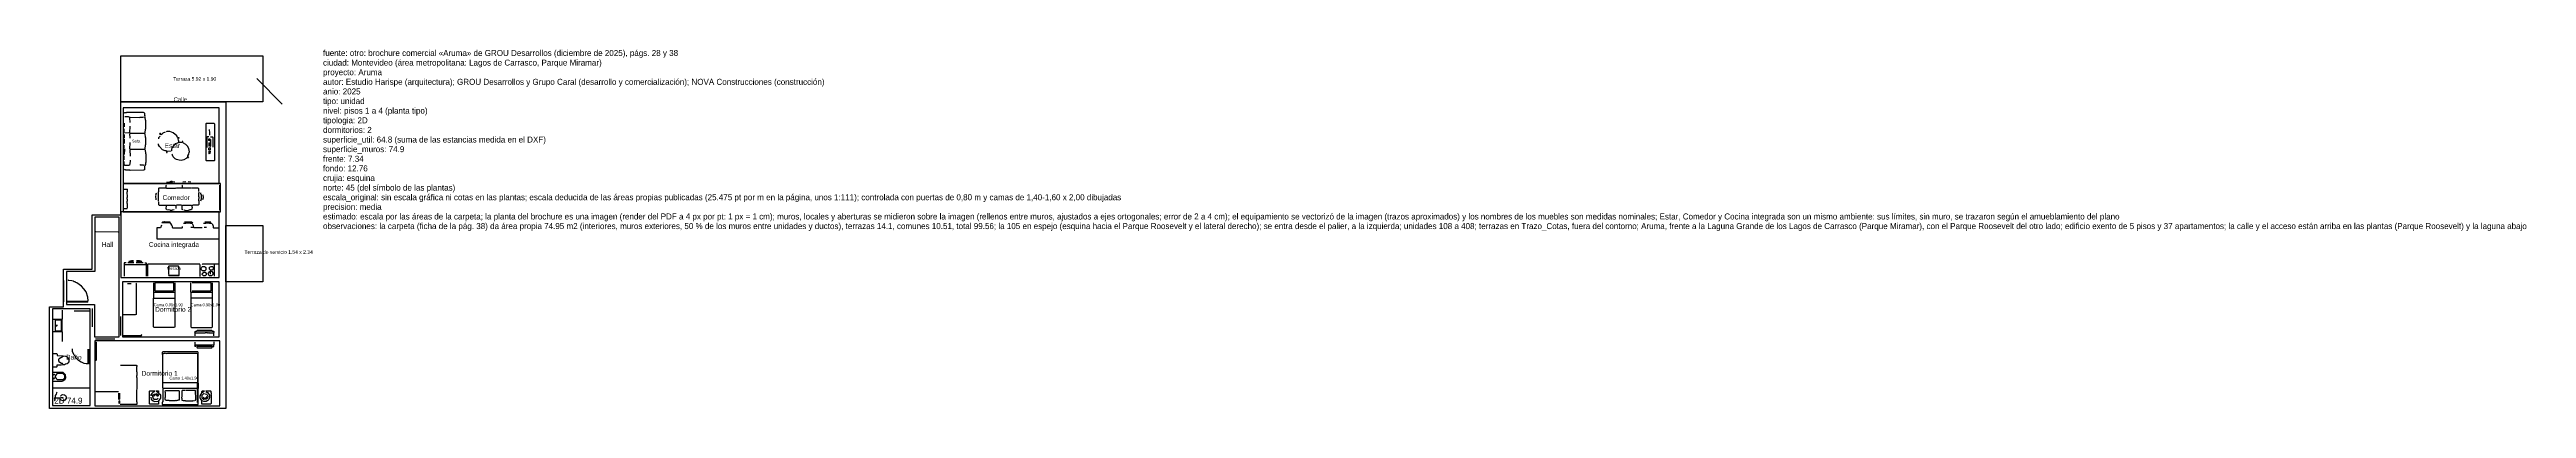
# Model space of a CAD drawing. Header units: metres. Extents: x 0 to 103, y 0 to 15.
import ezdxf

# ---------------------------------------------------------------- set-up
doc = ezdxf.new("R2010")
doc.units = ezdxf.units.M
for name, color, linetype in [('Trazo_Cotas', 9, 'Continuous'), ('Trazo_Datos', 7, 'Continuous'), ('Trazo_Entrada', 1, 'Continuous'), ('Trazo_Equipamiento', 8, 'Continuous'), ('Trazo_Estancias', 3, 'Continuous'), ('Trazo_Fachada', 30, 'Continuous'), ('Trazo_Norte', 1, 'Continuous'), ('Trazo_Puertas', 1, 'Continuous'), ('Trazo_Unidad', 7, 'Continuous'), ('Trazo_Ventanas', 5, 'Continuous')]:
    doc.layers.add(name, color=color, linetype=linetype)

msp = doc.modelspace()

# ---------------------------------------------------------------- linework, layer by layer
at = {"layer": 'Trazo_Cotas'}
for points in [[(2.96, 14.66), (8.88, 14.66), (8.88, 12.76), (2.96, 12.76)], [(7.34, 7.61), (8.88, 7.61), (8.88, 5.26), (7.34, 5.26)]]:
    msp.add_lwpolyline(points, close=True, dxfattribs=at)
at = {"layer": 'Trazo_Entrada'}
msp.add_line((0.58, 5.32), (0.58, 4.43), dxfattribs=at)
at = {"layer": 'Trazo_Equipamiento', "color": 9}
for p, q in [((3.1, 11.86), (3.1, 11.71)), ((3.11, 11.4), (3.11, 11.24)), ((3.36, 11.9), (3.34, 12.09)), ((3.34, 11.46), (3.36, 11.74)), ((3.36, 11.24), (3.34, 11.44)), ((3.35, 11.45), (3.97, 11.45)), ((3.1, 11.2), (3.1, 11.02)), ((3.1, 10.34), (3.1, 10.51)), ((3.11, 10.82), (3.11, 10.95)), ((3.12, 10.8), (3.11, 10.56)), ((3.34, 10.78), (3.36, 11.06)), ((3.34, 10.76), (3.36, 10.49)), ((3.36, 10.32), (3.34, 10.14)), ((3.97, 10.77), (3.35, 10.77)), ((4.87, 9.41), (5.01, 9.42)), ((5.22, 9.41), (5.12, 9.42)), ((5.67, 9.42), (5.54, 9.41)), ((5.88, 9.41), (5.77, 9.42)), ((7.08, 8.25), (7.08, 9.29)), ((4.41, 8.84), (4.42, 8.67)), ((5.26, 8.43), (5.26, 8.31)), ((3.4, 5.18), (3.24, 5.18)), ((4.33, 5.23), (4.33, 4.84)), ((5.22, 5.22), (5.22, 4.84)), ((5.88, 4.84), (5.88, 5.23)), ((6.78, 4.84), (6.78, 5.23)), ((0.75, 4.46), (1.6, 4.46)), ((4.33, 4.82), (4.33, 4.6)), ((4.34, 4.83), (5.21, 4.83)), ((4.34, 4.59), (5.21, 4.59)), ((5.22, 4.82), (5.22, 4.6)), ((5.88, 4.82), (5.88, 4.6)), ((5.89, 4.83), (6.77, 4.83)), ((6.77, 4.59), (5.89, 4.59)), ((6.78, 4.6), (6.78, 4.82)), ((6.83, 3.02), (6.83, 3.14)), ((1.95, 2.02), (1.95, 2.76)), ((4.71, 1.07), (4.71, 2.24)), ((6.07, 2.64), (6.82, 2.64)), ((6.75, 2.57), (6.14, 2.57)), ((4.71, 0.84), (4.71, 1.05)), ((1.92, 0.7), (2.87, 0.7)), ((6.14, 0.83), (4.72, 0.83)), ((6.15, 0.25), (6.15, 0.82))]:
    msp.add_line(p, q, dxfattribs=at)
at = {"layer": 'Trazo_Equipamiento', "color": 8}
for p, q in [((5.98, 7.52), (5.88, 7.52)), ((6.53, 7.52), (6.43, 7.52)), ((6.46, 7.76), (6.71, 7.76)), ((3.11, 5.97), (3.11, 5.5)), ((3.56, 5.98), (3.12, 5.98)), ((3.51, 6.06), (3.26, 6.06)), ((4.01, 5.98), (3.58, 5.98)), ((3.9, 6.06), (3.61, 6.06)), ((4.02, 5.97), (4.02, 5.5)), ((5.39, 5.57), (5.39, 5.89)), ((6.26, 5.99), (6.26, 5.49)), ((6.7, 5.59), (6.7, 5.7)), ((6.86, 5.5), (6.86, 5.99)), ((0.51, 3.7), (0.17, 3.7)), ((0.17, 3.2), (0.51, 3.2)), ((0.52, 4.09), (0.52, 3.71)), ((0.52, 3.19), (0.52, 2.78)), ((1.03, 4.06), (1.66, 4.06)), ((0.4, 2.08), (0.57, 2.17)), ((1.61, 1.86), (1.61, 2.47)), ((0.17, 0.86), (1.66, 0.86))]:
    msp.add_line(p, q, dxfattribs=at)
at = {"layer": 'Trazo_Equipamiento', "color": 9}
for points in [[(3.11, 12.29), (3.13, 12.31), (3.2, 12.31), (3.21, 12.32), (3.5, 12.32), (3.51, 12.33), (3.89, 12.32), (3.92, 12.31), (3.95, 12.28), (3.95, 12.19), (3.96, 12.18), (3.95, 12.14)], [(3.12, 11.46), (3.11, 11.5), (3.11, 11.63)], [(3.34, 12.1), (3.29, 12.13), (3.13, 12.13)], [(3.33, 11.45), (3.29, 11.46), (3.13, 11.45)], [(3.35, 12.1), (3.36, 12.11), (3.75, 12.1), (3.76, 12.11), (3.88, 12.11), (3.94, 12.13)], [(3.98, 11.46), (3.99, 11.62), (4, 11.63), (4, 11.98), (3.99, 11.99), (3.98, 12.11), (3.96, 12.13)], [(3.98, 10.78), (3.99, 10.97), (4, 10.98), (4, 11.27), (3.99, 11.27), (3.98, 11.44)], [(4.64, 11.4), (4.68, 11.42), (4.73, 11.47), (4.83, 11.5)], [(5.33, 11.27), (5.29, 11.34), (5.15, 11.47), (5.01, 11.52), (4.88, 11.52), (4.85, 11.51)], [(6.64, 11.6), (6.65, 11.47), (6.66, 11.46), (6.66, 11.36)], [(3.98, 10.76), (3.99, 10.6), (4, 10.59), (4, 10.23), (3.99, 10.22), (3.99, 10.15), (3.96, 10.1)], [(4.6, 11.33), (4.57, 11.3), (4.54, 11.25), (4.54, 11.22)], [(4.87, 10.7), (4.86, 10.71), (4.81, 10.71), (4.7, 10.76), (4.57, 10.9), (4.54, 10.96), (4.54, 11)], [(4.9, 10.69), (4.91, 10.7), (5.06, 10.71)], [(5.34, 11.06), (5.32, 11.04), (5.23, 11), (5.13, 10.9), (5.07, 10.78), (5.07, 10.72)], [(5.73, 10.44), (5.69, 10.4), (5.59, 10.34), (5.47, 10.31), (5.39, 10.32), (5.28, 10.35), (5.23, 10.38), (5.15, 10.46), (5.11, 10.53), (5.11, 10.55), (5.09, 10.57)], [(5.34, 11.23), (5.35, 11.15), (5.36, 11.14), (5.36, 11.08), (5.35, 11.07)], [(5.51, 11.08), (5.5, 11.06), (5.41, 11.06), (5.4, 11.05), (5.36, 11.06)], [(5.75, 10.46), (5.76, 10.51), (5.8, 10.58), (5.81, 10.66), (5.82, 10.67), (5.79, 10.81), (5.74, 10.91), (5.67, 10.98), (5.57, 11.04), (5.55, 11.06), (5.55, 11.1), (5.52, 11.11)], [(6.63, 11.3), (6.56, 11.3), (6.55, 11.29), (6.55, 10.86)], [(6.65, 11.13), (6.63, 11.15), (6.63, 11.21), (6.64, 11.22)], [(6.64, 11.05), (6.63, 11.04), (6.63, 10.92), (6.64, 10.91)], [(6.66, 10.74), (6.63, 10.76), (6.63, 10.83), (6.65, 10.86)], [(6.65, 10.72), (6.63, 10.69), (6.63, 10.6), (6.64, 10.59)], [(6.66, 10.72), (6.68, 10.7), (6.68, 10.66), (6.67, 10.65), (6.67, 10.61), (6.64, 10.59)], [(6.66, 11.22), (6.67, 11.21), (6.67, 11.15), (6.65, 11.13)], [(6.66, 11.06), (6.68, 11.04), (6.68, 10.96), (6.65, 10.91)], [(6.67, 10.86), (6.69, 10.84), (6.69, 10.76), (6.66, 10.74)], [(6.67, 10.88), (6.71, 10.92), (6.71, 11.18)], [(6.7, 11.3), (6.78, 11.3), (6.79, 11.29), (6.79, 10.87)], [(3.13, 10.11), (3.11, 10.15), (3.11, 10.27)], [(3.95, 10.09), (3.95, 9.93), (3.91, 9.91), (3.35, 9.9), (3.34, 9.91), (3.17, 9.91), (3.16, 9.92), (3.12, 9.92), (3.11, 9.95)], [(3.34, 10.13), (3.3, 10.1), (3.22, 10.1), (3.21, 10.11), (3.17, 10.1), (3.13, 10.11)], [(3.94, 10.1), (3.91, 10.12), (3.79, 10.12), (3.78, 10.13), (3.75, 10.12)], [(4.85, 9.18), (4.85, 9.28), (4.87, 9.29)], [(5.11, 9.43), (5.1, 9.44), (5.04, 9.44), (5.01, 9.42)], [(5.11, 9.42), (5.1, 9.41), (5.02, 9.41), (5.01, 9.42)], [(5.53, 9.29), (5.52, 9.27), (5.52, 9.18)], [(3.1, 9.12), (3.23, 9.12), (3.24, 9.11)], [(3.11, 8.31), (3.12, 8.32), (3.23, 8.32)], [(3.24, 8.33), (3.24, 8.51), (3.23, 8.52), (3.23, 8.62), (3.24, 8.63), (3.24, 8.7), (3.23, 8.71), (3.23, 8.78), (3.24, 8.79), (3.23, 9.01), (3.24, 9.02), (3.24, 9.11)], [(4.42, 8.97), (4.43, 8.94), (4.41, 8.86)], [(4.85, 9.17), (4.84, 9.16), (4.55, 9.16), (4.54, 9.15), (4.54, 9.04), (4.53, 9.01)], [(4.53, 8.62), (4.53, 8.86), (4.54, 8.87), (4.54, 8.96), (4.53, 9.01)], [(4.53, 8.6), (4.54, 8.58), (4.54, 8.48), (4.56, 8.46), (4.82, 8.46), (4.85, 8.45)], [(4.91, 8.25), (4.87, 8.27), (4.85, 8.3), (4.86, 8.44)], [(4.86, 9.17), (4.87, 9.16), (5.24, 9.16), (5.25, 9.17)], [(4.87, 8.45), (4.88, 8.46), (5.22, 8.46), (5.26, 8.44)], [(5.18, 8.26), (5.1, 8.25), (5.09, 8.24), (5.03, 8.24), (5.02, 8.25), (4.94, 8.26)], [(5.51, 9.17), (5.5, 9.16), (5.28, 9.16), (5.27, 9.17)], [(5.51, 8.44), (5.48, 8.46), (5.29, 8.46), (5.27, 8.44)], [(5.91, 9.17), (5.9, 9.16), (5.53, 9.16), (5.52, 9.17)], [(5.52, 8.44), (5.54, 8.46), (5.89, 8.46), (5.92, 8.43)], [(5.56, 8.26), (5.52, 8.28), (5.52, 8.43)], [(5.59, 8.26), (5.67, 8.24), (5.75, 8.24), (5.85, 8.27), (5.89, 8.27)], [(5.92, 8.42), (5.93, 8.34), (5.92, 8.33), (5.92, 8.29), (5.9, 8.27)], [(6.21, 9.02), (6.21, 9.13), (6.18, 9.16), (5.94, 9.16), (5.93, 9.17)], [(6.21, 8.59), (6.21, 8.48), (6.19, 8.46), (5.96, 8.46), (5.93, 8.43)], [(6.21, 9), (6.21, 8.96), (6.2, 8.95), (6.2, 8.81), (6.21, 8.8), (6.2, 8.65), (6.22, 8.61)], [(6.29, 8.63), (6.32, 8.72), (6.32, 8.88), (6.3, 8.91), (6.3, 8.97)], [(6.38, 8.88), (6.39, 8.76), (6.37, 8.68)], [(2.86, 7.33), (1.93, 7.34), (1.92, 7.36)], [(1.61, 4.47), (1.6, 4.63), (1.52, 4.85), (1.43, 4.97), (1.33, 5.09), (1.14, 5.23), (1.09, 5.24), (1.07, 5.26), (1.02, 5.27), (1, 5.29), (0.93, 5.31), (0.8, 5.32), (0.79, 5.33), (0.76, 5.32)], [(3.62, 5.21), (3.61, 5.2), (3.61, 3.91), (3.56, 3.9), (3.07, 3.9)], [(5.93, 4.89), (6.71, 4.89), (6.72, 4.9), (6.72, 5.22), (6.71, 5.23), (5.93, 5.23)], [(0.75, 4.43), (1.6, 4.43), (1.61, 4.45)], [(5.22, 4.58), (5.22, 3.4), (5.2, 3.37), (4.36, 3.37), (4.33, 3.4), (4.33, 4.58)], [(5.88, 4.58), (5.88, 3.4), (5.91, 3.37), (6.75, 3.37), (6.78, 3.4), (6.78, 4.58)], [(6.06, 3.15), (6.05, 3.19), (6.08, 3.22), (6.11, 3.21), (6.13, 3.22)], [(6.06, 3.15), (6.05, 3.14), (6.05, 3.02)], [(6.06, 3.15), (6.48, 3.15), (6.49, 3.16), (6.56, 3.16), (6.57, 3.15), (6.62, 3.15), (6.63, 3.16), (6.64, 3.15), (6.82, 3.15)], [(6.13, 3.23), (6.14, 3.25), (6.75, 3.25), (6.76, 3.23)], [(6.76, 3.22), (6.75, 3.21), (6.72, 3.22), (6.14, 3.22)], [(6.77, 3.22), (6.82, 3.21), (6.83, 3.2), (6.83, 3.16)], [(1.95, 2.01), (1.94, 2), (1.92, 2.01), (1.92, 2.77)], [(3.08, 3.04), (3.83, 3.04), (3.84, 3.05), (3.83, 3.08)], [(6.18, 1.07), (6.19, 1.08), (6.19, 2.33), (6.17, 2.35), (4.71, 2.35), (4.69, 2.33), (4.69, 2.26), (4.7, 2.25)], [(4.71, 2.25), (4.73, 2.29), (4.77, 2.3), (4.81, 2.3), (4.82, 2.29), (4.84, 2.3), (4.88, 2.29), (4.92, 2.3), (6.11, 2.3), (6.14, 2.29), (6.15, 2.28), (6.15, 1.08), (6.16, 1.07)], [(6.05, 2.76), (6.05, 2.65), (6.06, 2.64)], [(6.12, 2.57), (6.07, 2.57), (6.05, 2.59), (6.06, 2.63)], [(6.13, 2.56), (6.14, 2.52), (6.75, 2.52), (6.76, 2.56)], [(6.77, 2.57), (6.82, 2.57), (6.83, 2.58), (6.83, 2.63)], [(6.84, 2.77), (6.83, 2.75), (6.83, 2.65)], [(2.95, 1.8), (3.6, 1.8), (3.63, 1.79), (3.63, 1.74), (3.62, 1.73), (3.62, 1.53), (3.63, 1.52), (3.63, 1.37), (3.62, 1.36), (3.62, 1.3), (3.63, 1.29), (3.62, 0.29), (3.63, 0.28), (3.63, 0.17), (3.62, 0.16), (2.94, 0.16)], [(6.15, 1.06), (4.83, 1.06), (4.82, 1.07), (4.72, 1.06)], [(6.15, 0.84), (6.15, 1.04), (6.16, 1.05)], [(6.18, 1.05), (6.19, 1.04), (6.19, 0.84), (6.18, 0.83)], [(2.89, 0.37), (2.88, 0.38), (2.88, 0.63)], [(2.88, 0.32), (2.88, 0.21), (2.89, 0.21)], [(2.91, 0.63), (2.91, 0.39), (2.89, 0.37)], [(2.9, 0.33), (2.91, 0.32), (2.91, 0.22), (2.89, 0.21)], [(4.53, 0.67), (4.54, 0.64), (4.59, 0.59), (4.61, 0.55), (4.61, 0.43), (4.53, 0.32), (4.53, 0.18), (4.17, 0.18), (4.16, 0.19), (4.16, 0.72), (4.17, 0.73), (4.37, 0.73), (4.38, 0.72)], [(4.38, 0.72), (4.35, 0.69), (4.3, 0.67), (4.25, 0.62), (4.21, 0.56), (4.21, 0.52)], [(4.21, 0.47), (4.23, 0.39), (4.31, 0.31), (4.37, 0.29), (4.5, 0.3)], [(4.3, 0.49), (4.29, 0.53), (4.31, 0.56), (4.35, 0.6), (4.41, 0.61)], [(4.3, 0.49), (4.29, 0.45), (4.34, 0.39), (4.36, 0.38), (4.4, 0.38), (4.41, 0.39)], [(4.41, 0.58), (4.35, 0.53), (4.34, 0.5)], [(4.42, 0.58), (4.47, 0.54), (4.49, 0.5)], [(4.42, 0.39), (4.43, 0.38), (4.48, 0.38), (4.52, 0.43)], [(4.53, 0.51), (4.53, 0.55), (4.48, 0.6), (4.43, 0.61)], [(4.44, 0.72), (4.45, 0.73), (4.53, 0.73), (4.53, 0.68)], [(4.53, 0.67), (4.5, 0.67), (4.48, 0.69), (4.46, 0.69), (4.44, 0.72)], [(4.71, 0.82), (4.71, 0.28), (4.69, 0.26), (4.69, 0.17), (4.7, 0.16), (6.18, 0.16), (6.19, 0.17), (6.19, 0.82), (6.18, 0.83)], [(5.66, 0.74), (5.52, 0.74), (5.5, 0.71), (5.51, 0.48), (5.49, 0.46), (5.49, 0.44), (5.5, 0.43), (5.51, 0.35), (5.56, 0.33), (5.64, 0.33), (5.65, 0.32), (5.96, 0.32), (5.97, 0.33), (6.02, 0.32)], [(6.05, 0.34), (6.07, 0.35), (6.08, 0.38), (6.07, 0.74), (5.92, 0.74), (5.91, 0.75), (5.69, 0.75)], [(6.34, 0.66), (6.29, 0.6), (6.26, 0.53), (6.26, 0.45), (6.28, 0.39), (6.34, 0.32)], [(6.5, 0.72), (6.51, 0.73), (6.7, 0.73), (6.71, 0.72), (6.71, 0.66), (6.72, 0.65), (6.72, 0.58), (6.71, 0.57), (6.72, 0.55), (6.72, 0.2), (6.7, 0.18), (6.34, 0.18), (6.33, 0.19), (6.33, 0.3), (6.34, 0.31)], [(6.34, 0.67), (6.33, 0.71), (6.35, 0.73), (6.43, 0.73), (6.44, 0.72)], [(6.45, 0.61), (6.41, 0.61), (6.34, 0.54), (6.34, 0.5)], [(6.34, 0.48), (6.34, 0.44), (6.39, 0.39), (6.45, 0.38)], [(6.35, 0.67), (6.41, 0.69), (6.44, 0.72)], [(6.5, 0.71), (6.57, 0.67), (6.63, 0.6), (6.65, 0.55), (6.65, 0.44), (6.64, 0.41), (6.63, 0.37), (6.59, 0.33), (6.52, 0.29), (6.42, 0.29), (6.35, 0.31)], [(6.39, 0.48), (6.4, 0.45), (6.46, 0.41)], [(6.47, 0.61), (6.53, 0.6), (6.56, 0.57), (6.58, 0.51)], [(6.54, 0.49), (6.52, 0.45), (6.47, 0.41)], [(6.58, 0.49), (6.57, 0.43), (6.52, 0.38), (6.47, 0.38)]]:
    msp.add_lwpolyline(points, dxfattribs=at)
for points in [[(4.63, 11.41), (4.61, 11.43), (4.59, 11.43), (4.58, 11.41), (4.61, 11.39)], [(6.52, 11.85), (6.53, 11.86), (6.84, 11.86), (6.86, 11.84), (6.86, 10.31), (6.85, 10.3), (6.53, 10.3), (6.52, 10.31)], [(4.87, 10.7), (4.86, 10.69), (4.86, 10.65), (4.87, 10.64), (4.9, 10.65), (4.9, 10.68)], [(5.34, 11.27), (5.38, 11.27), (5.4, 11.26), (5.38, 11.24), (5.35, 11.24)], [(5.75, 10.46), (5.78, 10.43), (5.75, 10.42), (5.73, 10.44)], [(4.39, 5.23), (4.38, 5.22), (4.38, 4.9), (4.39, 4.89), (5.16, 4.89), (5.17, 4.9), (5.17, 5.22), (5.16, 5.23)], [(5.33, 0.33), (5.29, 0.33), (5.28, 0.32), (5.25, 0.33), (5.23, 0.32), (4.99, 0.32), (4.98, 0.33), (4.86, 0.33), (4.83, 0.34), (4.81, 0.39), (4.81, 0.45), (4.82, 0.46), (4.82, 0.67), (4.81, 0.68), (4.83, 0.74), (4.99, 0.74), (5, 0.75), (5.37, 0.74), (5.39, 0.73), (5.39, 0.6), (5.4, 0.59), (5.39, 0.56), (5.39, 0.35), (5.35, 0.34)]]:
    msp.add_lwpolyline(points, close=True, dxfattribs=at)
at = {"layer": 'Trazo_Equipamiento', "color": 8}
for points in [[(4.66, 7.63), (4.62, 7.51), (4.47, 7.51), (4.46, 7.5), (4.46, 7.07), (4.47, 7.06), (7.01, 7.06), (7.02, 7.07)], [(4.7, 7.7), (4.69, 7.74), (4.72, 7.76), (4.77, 7.76), (4.78, 7.77), (5.02, 7.76)], [(5.05, 7.7), (5.02, 7.7), (4.99, 7.72), (4.76, 7.72), (4.7, 7.7)], [(5.11, 7.53), (5.11, 7.57), (5.09, 7.62), (5.05, 7.69)], [(5.11, 7.52), (5.12, 7.51), (5.52, 7.51), (5.53, 7.52), (5.53, 7.57)], [(5.58, 7.7), (5.6, 7.71), (5.67, 7.71), (5.68, 7.72), (5.82, 7.72), (5.87, 7.7), (5.93, 7.7)], [(5.62, 7.76), (5.91, 7.76), (5.95, 7.73), (5.94, 7.7)], [(5.94, 7.69), (5.98, 7.61), (5.99, 7.53)], [(6.35, 7.53), (6.34, 7.51), (6.01, 7.51), (6, 7.52)], [(6.41, 7.7), (6.5, 7.71), (6.51, 7.72), (6.64, 7.72), (6.65, 7.71), (6.75, 7.7)], [(6.76, 7.69), (6.81, 7.58), (6.81, 7.53)], [(6.81, 7.52), (6.82, 7.51), (7.02, 7.51)], [(3.19, 6.06), (3.12, 6.06), (3.11, 6.05), (3.11, 5.99)], [(3.5, 6.14), (3.41, 6.14), (3.3, 6.11)], [(3.5, 6.11), (3.42, 6.11), (3.41, 6.1), (3.31, 6.1), (3.3, 6.11)], [(3.84, 6.11), (3.8, 6.13), (3.75, 6.13), (3.74, 6.14), (3.63, 6.14), (3.62, 6.13)], [(3.84, 6.11), (3.83, 6.1), (3.62, 6.11)], [(3.96, 6.06), (4.01, 6.06), (4.02, 6.05), (4.02, 5.99)], [(6.26, 6), (4.09, 6), (4.07, 5.99), (4.07, 5.5)], [(5.38, 5.91), (5.37, 5.92), (4.97, 5.92), (4.95, 5.9), (4.95, 5.57)], [(4.95, 5.55), (4.97, 5.53), (5.39, 5.53), (5.4, 5.54), (5.39, 5.56)], [(4.96, 5.56), (4.98, 5.55), (5.37, 5.55), (5.38, 5.56)], [(6.85, 6), (6.36, 6), (6.35, 5.99)], [(7.03, 6), (6.87, 6), (6.86, 6)], [(0.52, 3.2), (0.53, 3.21), (0.53, 3.69), (0.52, 3.7)], [(0.17, 2.28), (0.21, 2.28), (0.22, 2.29), (0.3, 2.28), (0.32, 2.26), (0.32, 2.2), (0.54, 2.19), (0.57, 2.17)], [(0.56, 1.84), (0.54, 1.87), (0.5, 1.87), (0.39, 1.94), (0.4, 1.96), (0.39, 1.98), (0.39, 2.07)], [(0.57, 1.83), (0.62, 1.83), (0.67, 1.86), (0.74, 1.87), (0.8, 1.92), (0.82, 1.97), (0.82, 2.04), (0.75, 2.13), (0.68, 2.16), (0.57, 2.17)], [(1.6, 1.85), (1.52, 1.85), (1.44, 1.87), (1.33, 1.93), (1.31, 1.93), (1.21, 2), (1.1, 2.11), (1.09, 2.14), (1.03, 2.21), (0.96, 2.37), (0.95, 2.48)], [(1.65, 2.47), (1.65, 1.86), (1.62, 1.85)], [(0.17, 1.73), (0.3, 1.73), (0.32, 1.75), (0.32, 1.81)], [(0.17, 1.14), (0.53, 1.14), (0.58, 1.16), (0.65, 1.22), (0.68, 1.28), (0.67, 1.4), (0.57, 1.5), (0.17, 1.5)], [(0.32, 1.81), (0.49, 1.81), (0.56, 1.83)], [(0.2, 0.37), (0.2, 0.34), (0.21, 0.33), (0.23, 0.34), (0.23, 0.4), (0.21, 0.44), (0.22, 0.46)], [(0.31, 0.68), (0.29, 0.65), (0.28, 0.6), (0.23, 0.54), (0.23, 0.47)], [(0.23, 0.46), (0.25, 0.44), (0.43, 0.44)], [(0.45, 0.51), (0.51, 0.57), (0.54, 0.58), (0.62, 0.57), (0.66, 0.54), (0.69, 0.48), (0.69, 0.41), (0.63, 0.34), (0.59, 0.32), (0.55, 0.32), (0.48, 0.35), (0.46, 0.37), (0.44, 0.43)], [(0.56, 0.45), (0.55, 0.44), (0.45, 0.45)]]:
    msp.add_lwpolyline(points, dxfattribs=at)
for points in [[(6.45, 5.91), (6.49, 5.88), (6.5, 5.86), (6.5, 5.76), (6.46, 5.72), (6.42, 5.72), (6.41, 5.71), (6.4, 5.72), (6.36, 5.72), (6.32, 5.76), (6.3, 5.8), (6.33, 5.88), (6.37, 5.91)], [(6.47, 5.67), (6.52, 5.61), (6.52, 5.56), (6.48, 5.51), (6.41, 5.51), (6.35, 5.57), (6.36, 5.62), (6.4, 5.66), (6.43, 5.67)], [(6.71, 5.71), (6.75, 5.7), (6.8, 5.64), (6.8, 5.57), (6.74, 5.51), (6.66, 5.51), (6.64, 5.52), (6.6, 5.6), (6.63, 5.67), (6.69, 5.71)], [(6.74, 5.91), (6.78, 5.9), (6.81, 5.87), (6.81, 5.79), (6.77, 5.75), (6.7, 5.75), (6.65, 5.8), (6.66, 5.88), (6.72, 5.91)], [(0.5, 3.66), (0.49, 3.67), (0.25, 3.67), (0.24, 3.66), (0.24, 3.24), (0.25, 3.23), (0.49, 3.23), (0.5, 3.24)], [(0.32, 3.46), (0.3, 3.47), (0.28, 3.44), (0.31, 3.43), (0.32, 3.45)], [(0.17, 1.41), (0.19, 1.43), (0.2, 1.42), (0.19, 1.39)], [(0.2, 1.24), (0.2, 1.26), (0.18, 1.26), (0.17, 1.24), (0.18, 1.23)], [(0.62, 1.39), (0.57, 1.44), (0.51, 1.46), (0.36, 1.46), (0.31, 1.44), (0.26, 1.39), (0.24, 1.34), (0.24, 1.3), (0.27, 1.25), (0.32, 1.21), (0.36, 1.2), (0.4, 1.21), (0.55, 1.21), (0.58, 1.22), (0.63, 1.28), (0.63, 1.37)]]:
    msp.add_lwpolyline(points, close=True, dxfattribs=at)
at = {"layer": 'Trazo_Estancias', "color": 2}
msp.add_lwpolyline([(7.06, 9.36), (7.06, 12.5), (3.06, 12.5), (3.06, 9.36)], close=True, dxfattribs=at)
at = {"layer": 'Trazo_Estancias', "color": 40}
msp.add_lwpolyline([(7.12, 8.18), (7.12, 9.36), (3.06, 9.36), (3.06, 8.18)], close=True, dxfattribs=at)
at = {"layer": 'Trazo_Estancias', "color": 8}
msp.add_lwpolyline([(2.9, 2.98), (2.9, 7.96), (1.88, 7.96), (1.88, 5.69), (0.71, 5.69), (0.71, 4.33), (1.87, 4.33), (1.87, 2.98)], close=True, dxfattribs=at)
at = {"layer": 'Trazo_Estancias', "color": 30}
msp.add_lwpolyline([(7.06, 5.45), (7.06, 8.18), (2.96, 8.18), (2.96, 5.45)], close=True, dxfattribs=at)
at = {"layer": 'Trazo_Estancias', "color": 5}
for points in [[(7.06, 2.98), (7.06, 5.26), (3.03, 5.26), (3.03, 2.98)], [(7.09, 0.11), (7.09, 2.81), (1.88, 2.81), (1.88, 0.11)]]:
    msp.add_lwpolyline(points, close=True, dxfattribs=at)
at = {"layer": 'Trazo_Estancias', "color": 4}
msp.add_lwpolyline([(1.69, 0.12), (1.69, 4.15), (0.13, 4.15), (0.13, 0.12)], close=True, dxfattribs=at)
at = {"layer": 'Trazo_Fachada'}
for p, q in [((2.98, 12.76), (7.34, 12.76)), ((7.34, 12.76), (7.34, 0.02))]:
    msp.add_line(p, q, dxfattribs=at)
at = {"layer": 'Trazo_Norte'}
msp.add_line((9.68, 12.66), (8.62, 13.72), dxfattribs=at)
at = {"layer": 'Trazo_Puertas'}
for p, q in [((1.78, 4.16), (1.78, 3.4)), ((2.95, 3.83), (2.95, 3.04)), ((1.91, 2.89), (2.71, 2.89))]:
    msp.add_line(p, q, dxfattribs=at)
at = {"layer": 'Trazo_Unidad'}
msp.add_lwpolyline([(2.96, 12.76), (7.34, 12.76), (7.34, 0), (0, 0), (0, 4.23), (0.58, 4.23), (0.58, 5.8), (1.77, 5.8), (1.77, 8.05), (2.96, 8.05)], close=True, dxfattribs=at)
at = {"layer": 'Trazo_Ventanas'}
for p, q in [((4.3, 12.76), (7.05, 12.76)), ((7.34, 12.48), (7.34, 8.2)), ((7.34, 6.83), (7.34, 6.06)), ((7.34, 5.26), (7.34, 3.06)), ((7.34, 2.67), (7.34, 0.21))]:
    msp.add_line(p, q, dxfattribs=at)

# ---------------------------------------------------------------- texts
at = {"layer": 'Trazo_Cotas'}
for s, p in [('Terraza 5.92 x 1.90', (5.14, 13.63)), ('Terraza de servicio 1.54 x 2.34', (8.11, 6.43))]:
    msp.add_text(s, height=0.15, dxfattribs=at).set_placement(p)
at = {"layer": 'Trazo_Datos'}
for s, p in [('fuente: otro: brochure comercial «Aruma» de GROU Desarrollos (diciembre de 2025), págs. 28 y 38', (11.38, 14.66)), ('ciudad: Montevideo (área metropolitana: Lagos de Carrasco, Parque Miramar)', (11.38, 14.26)), ('autor: Estudio Harispe (arquitectura); GROU Desarrollos y Grupo Caral (desarrollo y comercialización); NOVA Construcciones (construcción)', (11.38, 13.46)), ('proyecto: Aruma', (11.38, 13.86)), ('anio: 2025', (11.38, 13.06)), ('tipo: unidad', (11.38, 12.66)), ('nivel: pisos 1 a 4 (planta tipo)', (11.38, 12.26)), ('tipologia: 2D', (11.38, 11.86)), ('dormitorios: 2', (11.38, 11.46)), ('frente: 7.34', (11.38, 10.26)), ('superficie_util: 64.8 (suma de las estancias medida en el DXF)', (11.38, 11.06)), ('superficie_muros: 74.9', (11.38, 10.66)), ('fondo: 12.76', (11.38, 9.86)), ('crujia: esquina', (11.38, 9.46)), ('norte: 45 (del símbolo de las plantas)', (11.38, 9.06)), ('escala_original: sin escala gráfica ni cotas en las plantas; escala deducida de las áreas propias publicadas (25.475 pt por m en la página, unos 1:111); controlada con puertas de 0,80 m y camas de 1,40-1,60 x 2,00 dibujadas', (11.38, 8.66)), ('precision: media', (11.38, 8.26)), ('estimado: escala por las áreas de la carpeta; la planta del brochure es una imagen (render del PDF a 4 px por pt: 1 px = 1 cm); muros, locales y aberturas se midieron sobre la imagen (rellenos entre muros, ajustados a ejes ortogonales; error de 2 a 4 cm); el equipamiento se vectorizó de la imagen (trazos aproximados) y los nombres de los muebles son medidas nominales; Estar, Comedor y Cocina integrada son un mismo ambiente: sus límites, sin muro, se trazaron según el amueblamiento del plano', (11.38, 7.86)), ('observaciones: la carpeta (ficha de la pág. 38) da área propia 74.95 m2 (interiores, muros exteriores, 50 % de los muros entre unidades y ductos), terrazas 14.1, comunes 10.51, total 99.56; la 105 en espejo (esquina hacia el Parque Roosevelt y el lateral derecho); se entra desde el palier, a la izquierda; unidades 108 a 408; terrazas en Trazo_Cotas, fuera del contorno; Aruma, frente a la Laguna Grande de los Lagos de Carrasco (Parque Miramar), con el Parque Roosevelt del otro lado; edificio exento de 5 pisos y 37 apartamentos; la calle y el acceso están arriba en las plantas (Parque Roosevelt) y la laguna abajo', (11.38, 7.46))]:
    msp.add_text(s, height=0.25, dxfattribs=at).set_placement(p)
at = {"layer": 'Trazo_Equipamiento', "color": 8}
for s, p in [('Sofa', (3.43, 11.06)), ('Mesada', (4.88, 5.77)), ('Cama 0.90x1.90', (4.33, 4.25)), ('Cama 0.90x1.90', (5.88, 4.25)), ('Cama 1.40x1.90', (4.99, 1.2))]:
    msp.add_text(s, height=0.12, dxfattribs=at).set_placement(p)
at = {"layer": 'Trazo_Estancias', "color": 2}
msp.add_text('Estar', height=0.2, dxfattribs=at).set_placement((4.79, 10.83))
at = {"layer": 'Trazo_Estancias', "color": 40}
msp.add_text('Comedor', height=0.2, dxfattribs=at).set_placement((4.7, 8.67))
at = {"layer": 'Trazo_Estancias', "color": 8}
msp.add_text('Hall', height=0.2, dxfattribs=at).set_placement((2.17, 6.72))
at = {"layer": 'Trazo_Estancias', "color": 30}
msp.add_text('Cocina integrada', height=0.2, dxfattribs=at).set_placement((4.13, 6.72))
at = {"layer": 'Trazo_Estancias', "color": 5}
for s, p in [('Dormitorio 2', (4.39, 4.02)), ('Dormitorio 1', (3.83, 1.36))]:
    msp.add_text(s, height=0.2, dxfattribs=at).set_placement(p)
at = {"layer": 'Trazo_Estancias', "color": 4}
msp.add_text('Baño', height=0.2, dxfattribs=at).set_placement((0.69, 2.03))
at = {"layer": 'Trazo_Fachada'}
msp.add_text('Calle', height=0.18, dxfattribs=at).set_placement((5.16, 12.76))
at = {"layer": 'Trazo_Unidad'}
msp.add_text('2D 74.9', height=0.25, dxfattribs=at).set_placement((0.2, 0.2))

doc.saveas('drawing.dxf')
